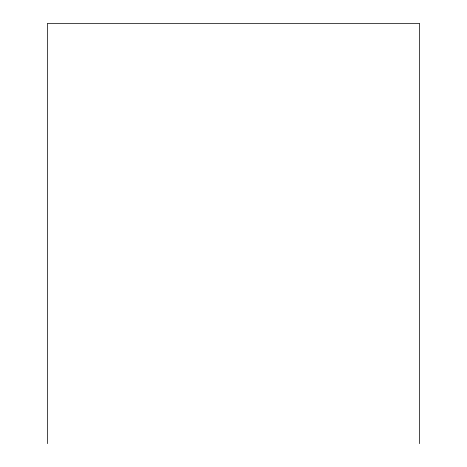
<?xml version="1.0" encoding="UTF-8"?>
<svg xmlns="http://www.w3.org/2000/svg" width="467" height="467" viewBox="0 0 467 467"><rect width="100%" height="100%" fill="white"/><g stroke="black" fill="none" stroke-linecap="round" stroke-linejoin="round"><path stroke-width="0.7" d="M419.535 443.65L419.535 23.35L47.465 23.35L47.465 443.65"/></g></svg>
